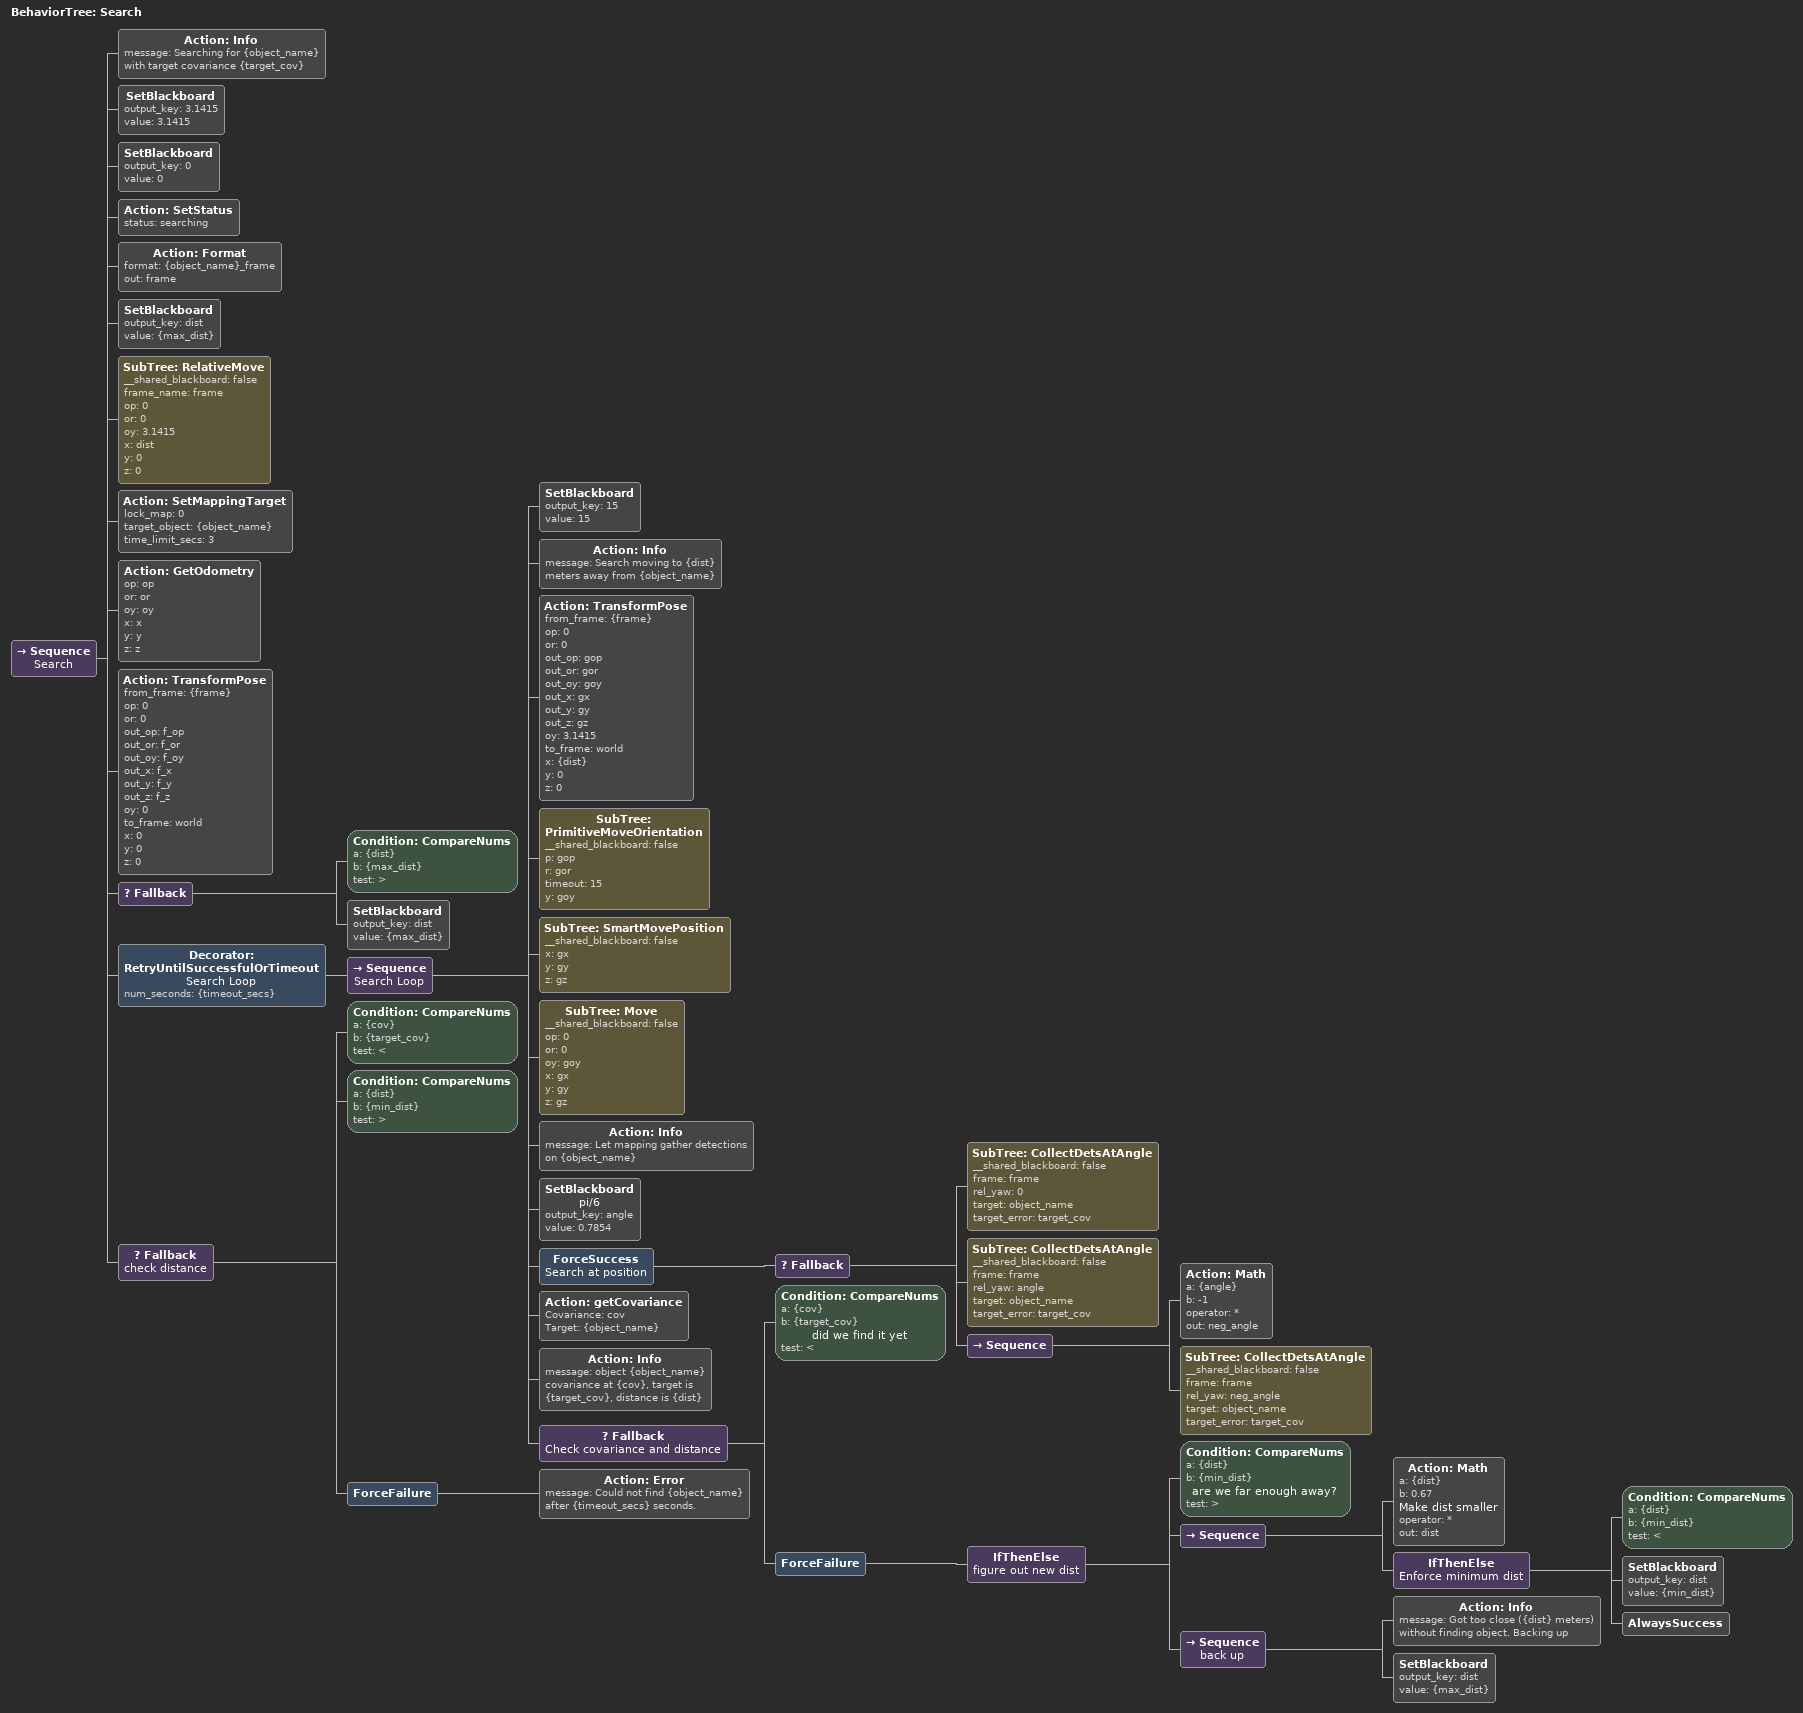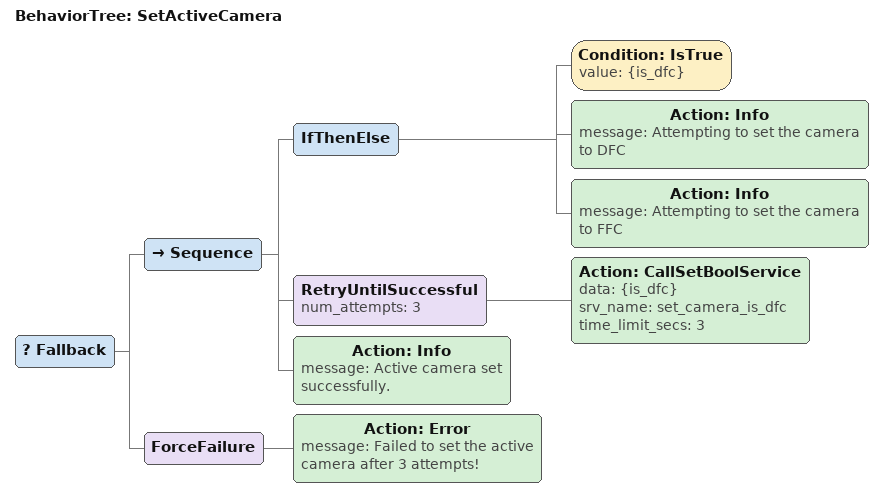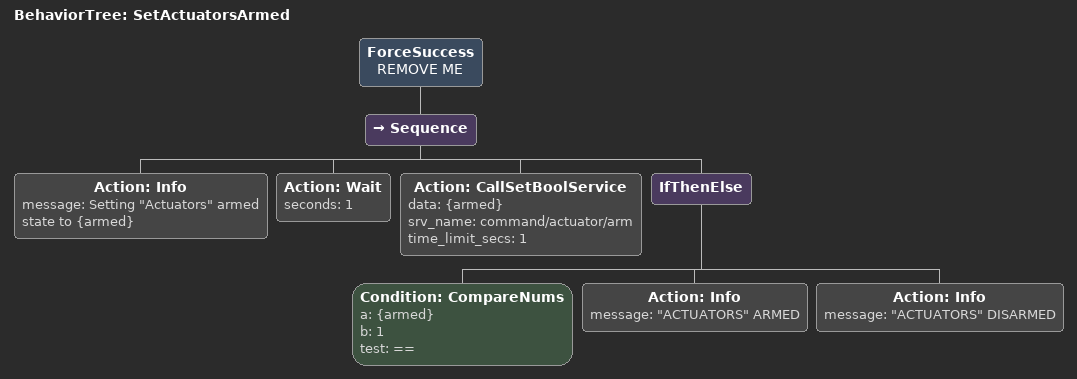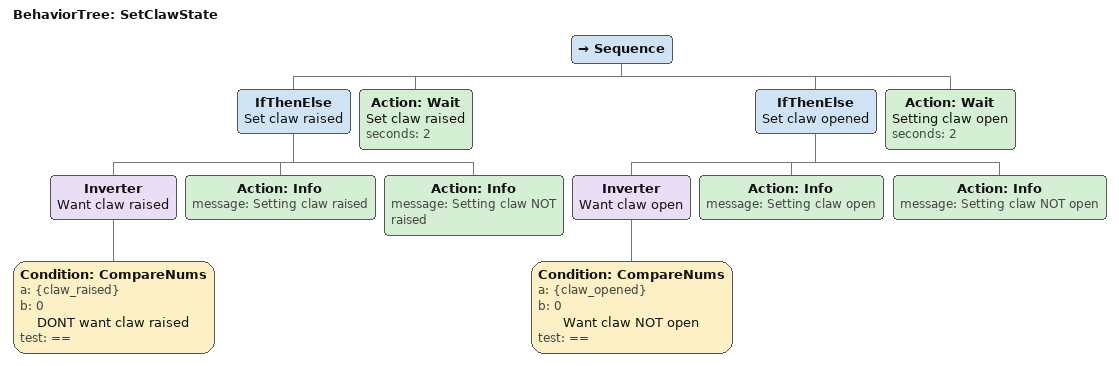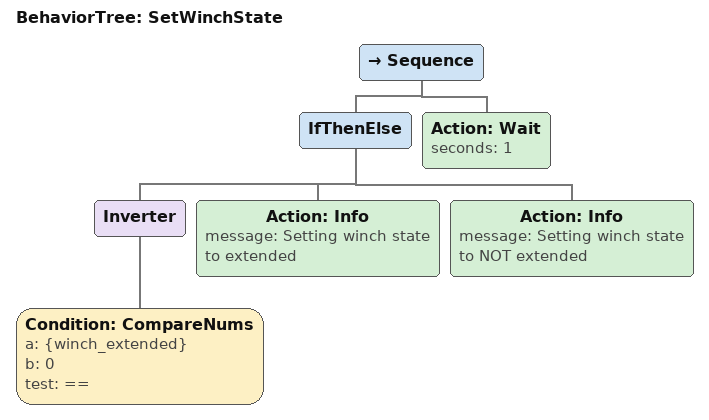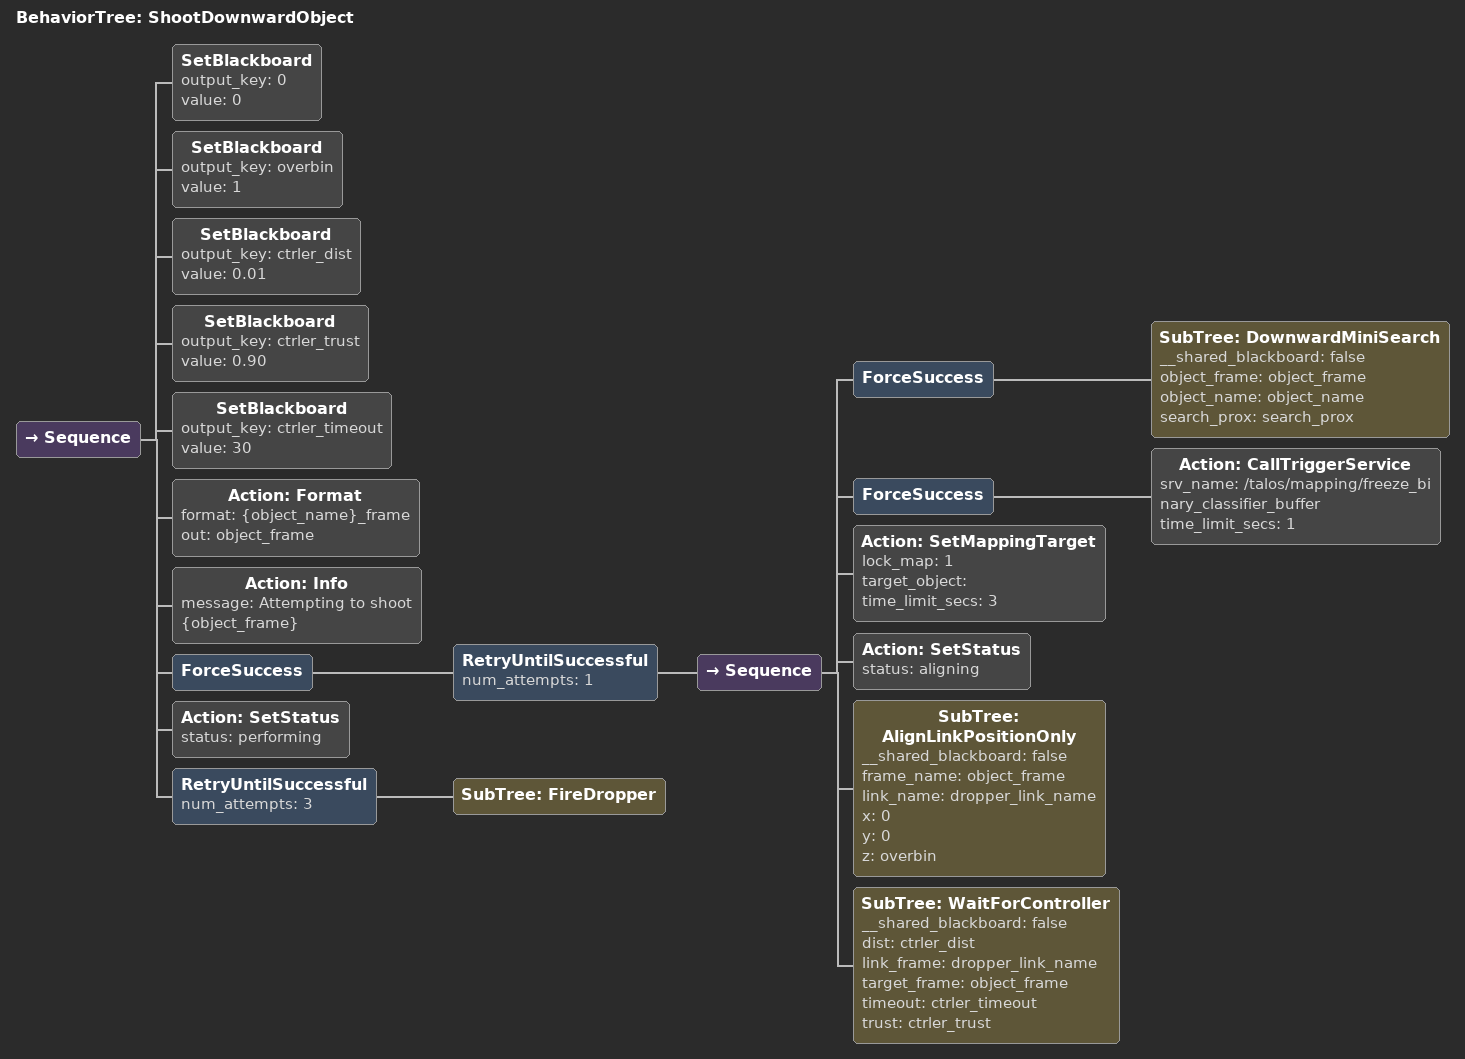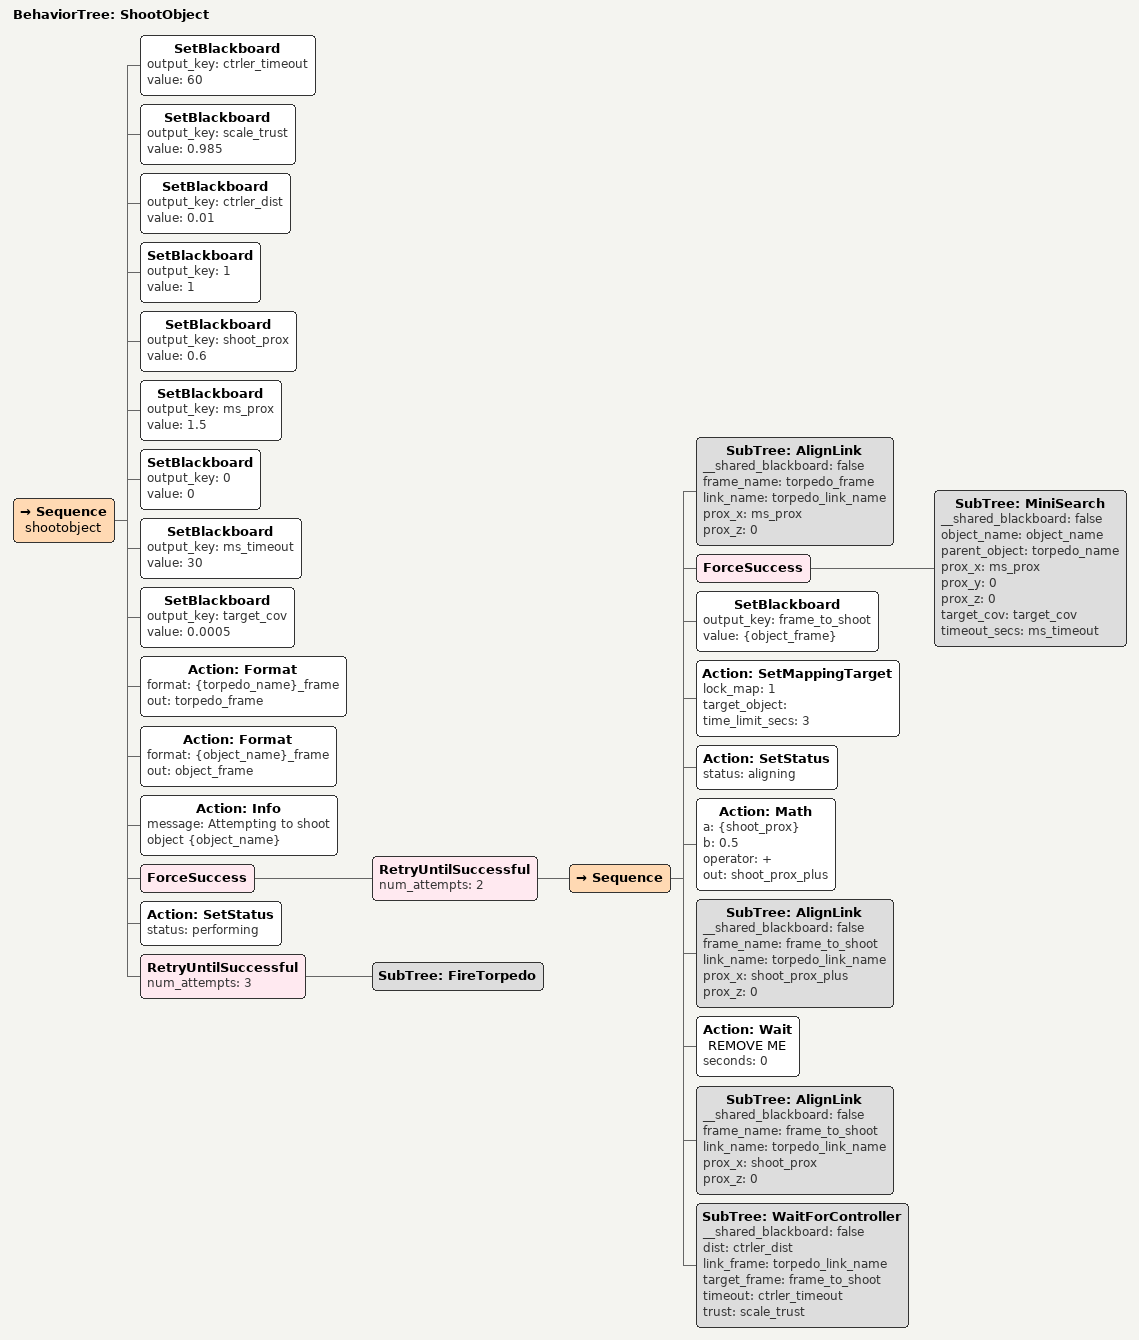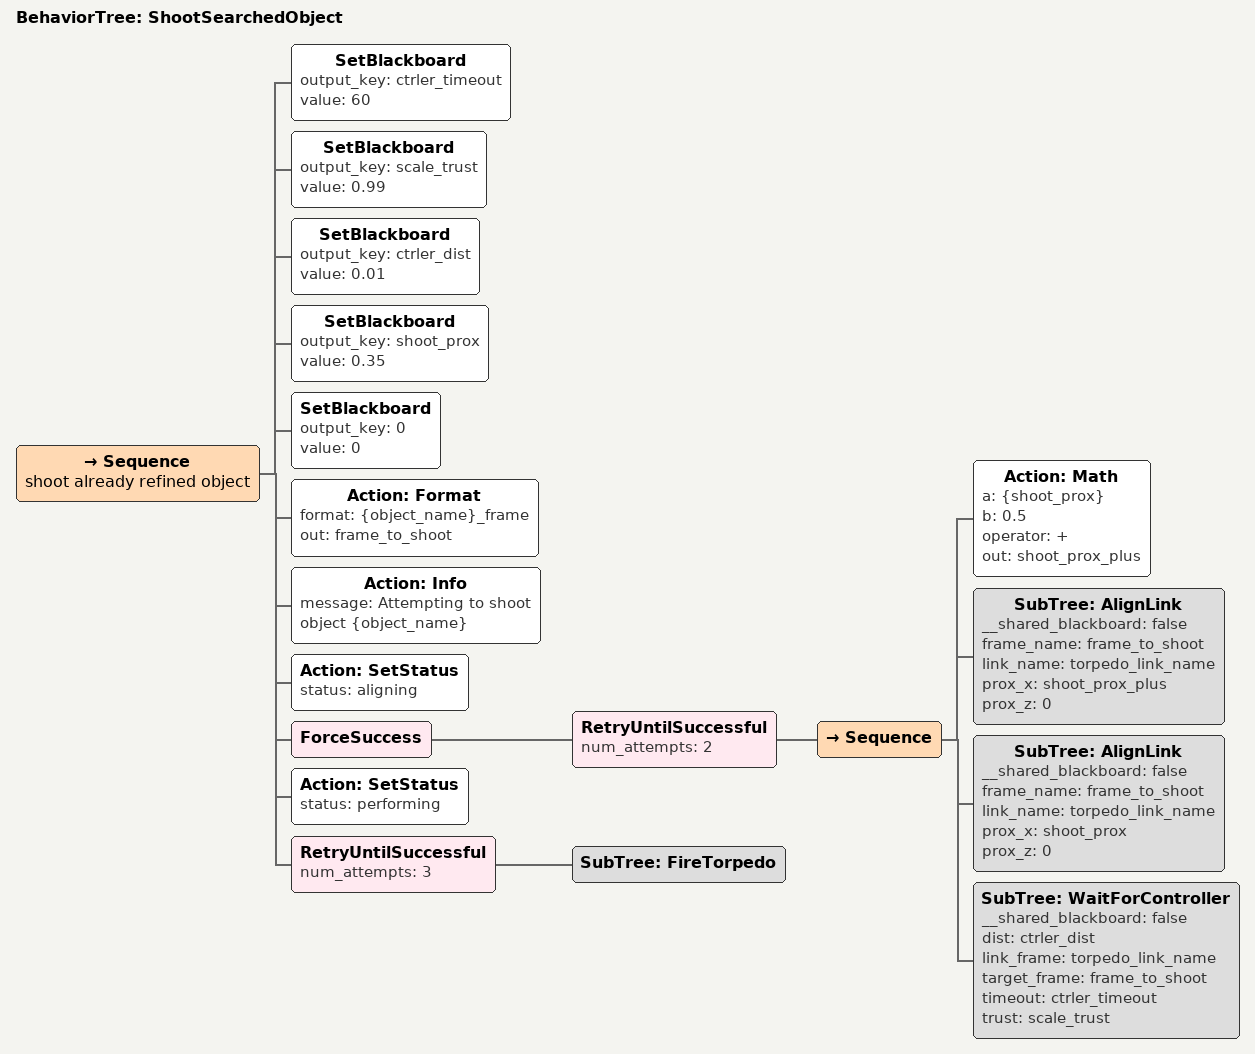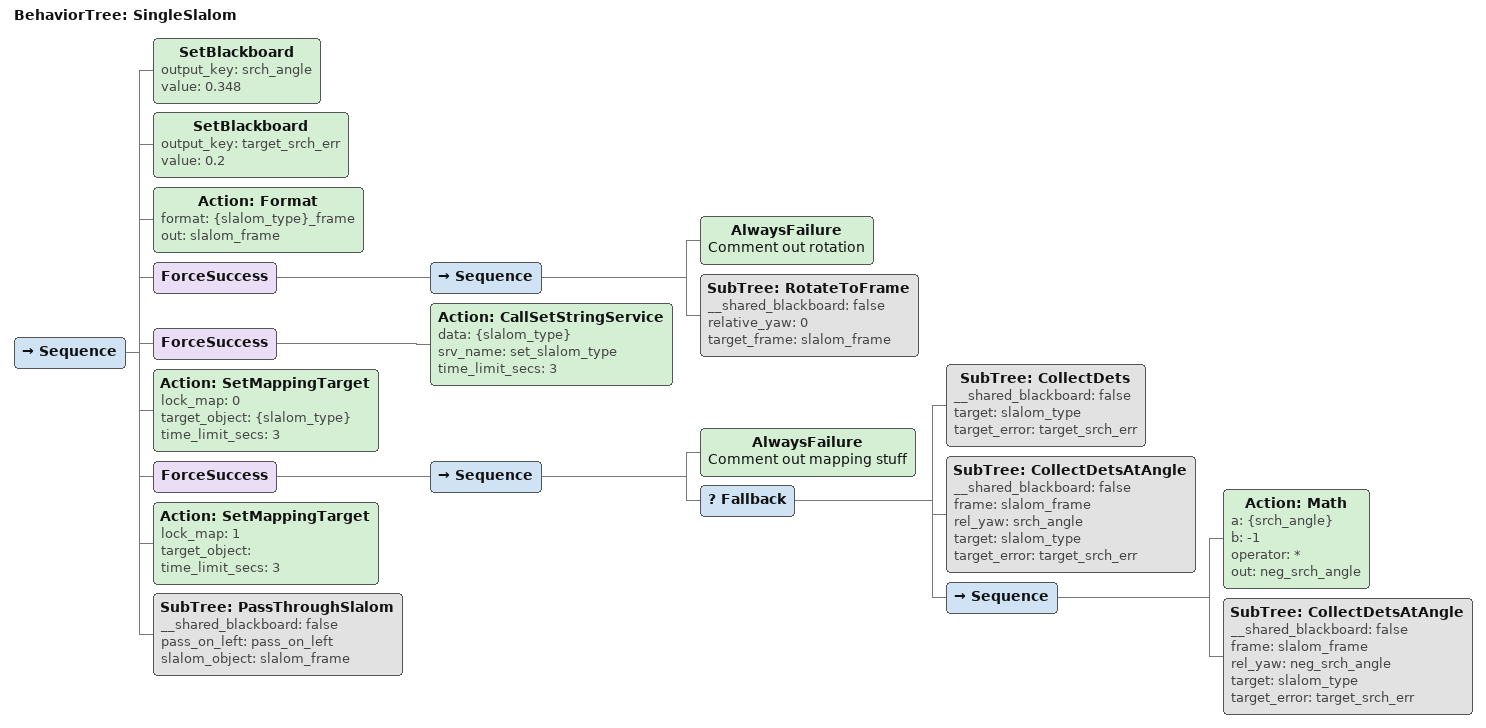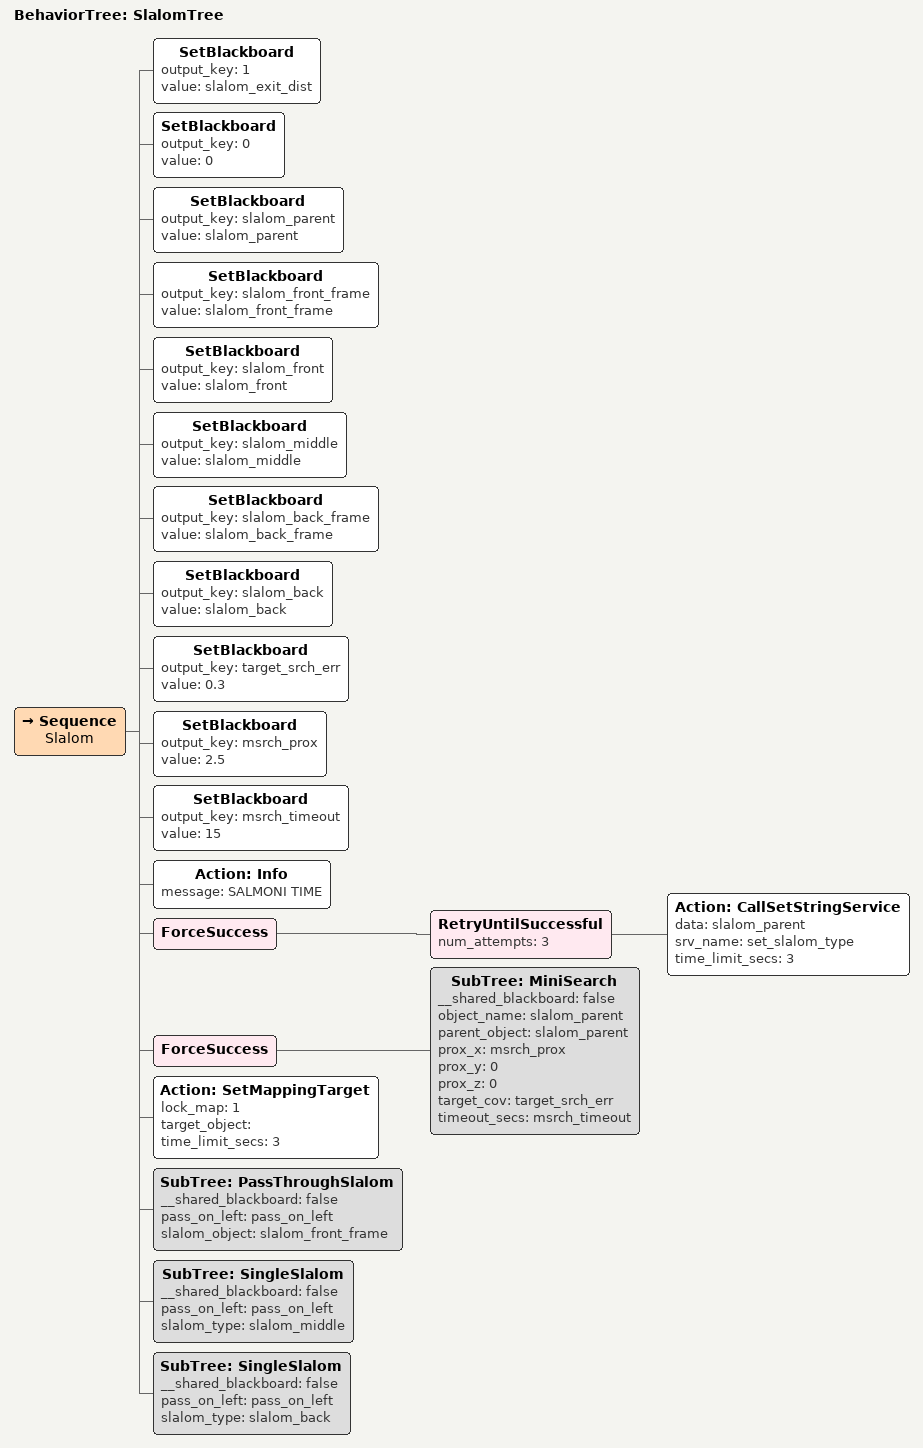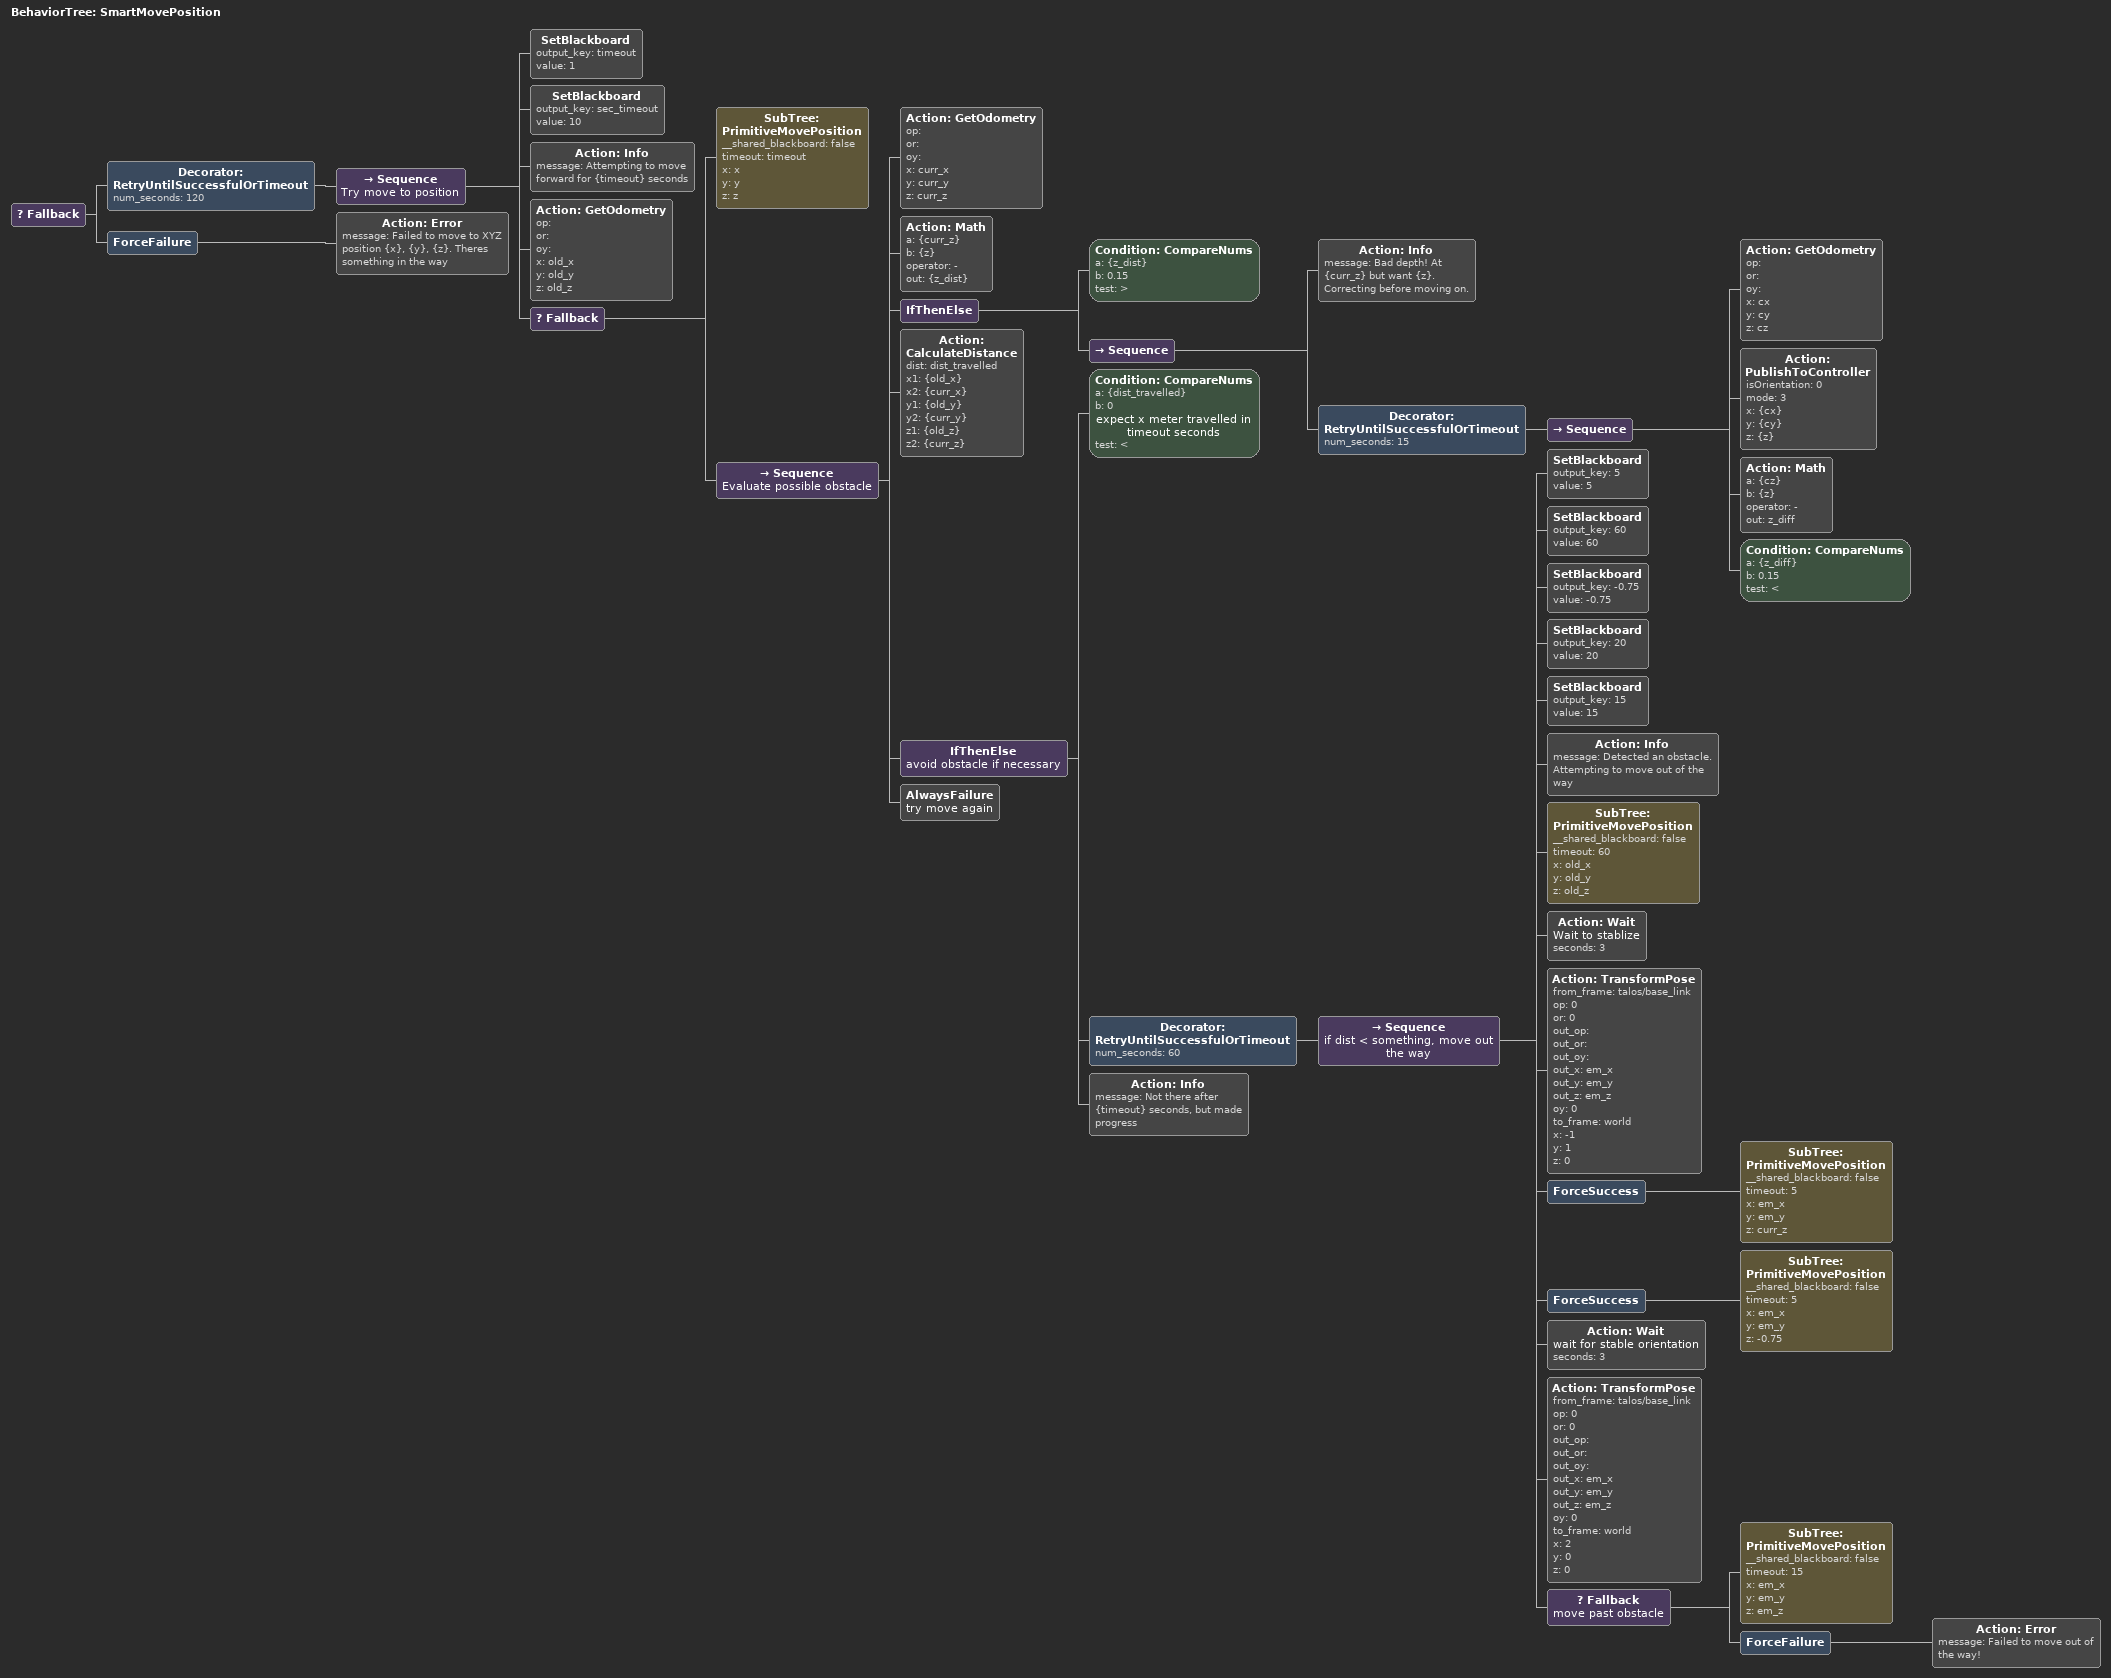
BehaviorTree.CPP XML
<BehaviorTree ID="Search">
    <Sequence name="Search">
        <Action ID="Info" message="Searching for {object_name} with target covariance {target_cov}"/>
        <SetBlackboard output_key="3.1415" value="3.1415"/>
        <SetBlackboard output_key="0" value="0"/>
        <Action ID="SetStatus" status="searching"/>
        <Action ID="Format" format="{object_name}_frame" out="frame"/>
        <SetBlackboard output_key="dist" value="{max_dist}"/>
        <SubTree ID="RelativeMove" __shared_blackboard="false" frame_name="frame" op="0" or="0" oy="3.1415" x="dist" y="0" z="0"/>
        <Action ID="SetMappingTarget" lock_map="0" target_object="{object_name}" time_limit_secs="3"/>
        <Action ID="GetOdometry" op="op" or="or" oy="oy" x="x" y="y" z="z"/>
        <Action ID="TransformPose" from_frame="{frame}" op="0" or="0" out_op="f_op" out_or="f_or" out_oy="f_oy" out_x="f_x" out_y="f_y" out_z="f_z" oy="0" to_frame="world" x="0" y="0" z="0"/>
        <Fallback>
            <Condition ID="CompareNums" a="{dist}" b="{max_dist}" test=">"/>
            <SetBlackboard output_key="dist" value="{max_dist}"/>
        </Fallback>
        <Decorator ID="RetryUntilSuccessfulOrTimeout" name="Search Loop" num_seconds="{timeout_secs}">
            <Sequence name="Search Loop">
                <SetBlackboard output_key="15" value="15"/>
                <Action ID="Info" message="Search moving to {dist} meters away from {object_name}"/>
                <Action ID="TransformPose" from_frame="{frame}" op="0" or="0" out_op="gop" out_or="gor" out_oy="goy" out_x="gx" out_y="gy" out_z="gz" oy="3.1415" to_frame="world" x="{dist}" y="0" z="0"/>
                <SubTree ID="PrimitiveMoveOrientation" __shared_blackboard="false" p="gop" r="gor" timeout="15" y="goy"/>
                <SubTree ID="SmartMovePosition" __shared_blackboard="false" x="gx" y="gy" z="gz"/>
                <SubTree ID="Move" __shared_blackboard="false" op="0" or="0" oy="goy" x="gx" y="gy" z="gz"/>
                <Action ID="Info" message="Let mapping gather detections on {object_name}"/>
                <SetBlackboard name="pi/6" output_key="angle" value="0.7854"/>
                <ForceSuccess name="Search at position">
                    <Fallback>
                        <SubTree ID="CollectDetsAtAngle" __shared_blackboard="false" frame="frame" rel_yaw="0" target="object_name" target_error="target_cov"/>
                        <SubTree ID="CollectDetsAtAngle" __shared_blackboard="false" frame="frame" rel_yaw="angle" target="object_name" target_error="target_cov"/>
                        <Sequence>
                            <Action ID="Math" a="{angle}" b="-1" operator="*" out="neg_angle"/>
                            <SubTree ID="CollectDetsAtAngle" __shared_blackboard="false" frame="frame" rel_yaw="neg_angle" target="object_name" target_error="target_cov"/>
                        </Sequence>
                    </Fallback>
                </ForceSuccess>
                <Action Covariance="cov" ID="getCovariance" Target="{object_name}"/>
                <Action ID="Info" message="object {object_name} covariance at {cov}, target is {target_cov}, distance is {dist}"/>
                <Fallback name="Check covariance and distance">
                    <Condition ID="CompareNums" a="{cov}" b="{target_cov}" name="did we find it yet" test="&lt;"/>
                    <ForceFailure>
                        <IfThenElse name="figure out new dist">
                            <Condition ID="CompareNums" a="{dist}" b="{min_dist}" name="are we far enough away?" test=">"/>
                            <Sequence>
                                <Action ID="Math" a="{dist}" b="0.67" name="Make dist smaller" operator="*" out="dist"/>
                                <IfThenElse name="Enforce minimum dist">
                                    <Condition ID="CompareNums" a="{dist}" b="{min_dist}" test="&lt;"/>
                                    <SetBlackboard output_key="dist" value="{min_dist}"/>
                                    <AlwaysSuccess/>
                                </IfThenElse>
                            </Sequence>
                            <Sequence name="back up">
                                <Action ID="Info" message="Got too close ({dist} meters) without finding object. Backing up"/>
                                <SetBlackboard output_key="dist" value="{max_dist}"/>
                            </Sequence>
                        </IfThenElse>
                    </ForceFailure>
                </Fallback>
            </Sequence>
        </Decorator>
        <Fallback name="check distance">
            <Condition ID="CompareNums" a="{cov}" b="{target_cov}" test="&lt;"/>
            <Condition ID="CompareNums" a="{dist}" b="{min_dist}" test=">"/>
            <ForceFailure>
                <Action ID="Error" message="Could not find {object_name} after {timeout_secs} seconds."/>
            </ForceFailure>
        </Fallback>
    </Sequence>
</BehaviorTree>

<BehaviorTree ID="SetActiveCamera">
    <Fallback>
        <Sequence>
            <IfThenElse>
                <Condition ID="IsTrue" value="{is_dfc}"/>
                <Action ID="Info" message="Attempting to set the camera to DFC"/>
                <Action ID="Info" message="Attempting to set the camera to FFC"/>
            </IfThenElse>
            <RetryUntilSuccessful num_attempts="3">
                <Action ID="CallSetBoolService" data="{is_dfc}" srv_name="set_camera_is_dfc" time_limit_secs="3"/>
            </RetryUntilSuccessful>
            <Action ID="Info" message="Active camera set successfully."/>
        </Sequence>
        <ForceFailure>
            <Action ID="Error" message="Failed to set the active camera after 3 attempts!"/>
        </ForceFailure>
    </Fallback>
</BehaviorTree>

<BehaviorTree ID="SetActuatorsArmed">
    <ForceSuccess name="REMOVE ME">
        <Sequence>
            <Action ID="Info" message="Setting &quot;Actuators&quot; armed state to {armed}"/>
            <Action ID="Wait" seconds="1"/>
            <Action ID="CallSetBoolService" data="{armed}" srv_name="command/actuator/arm" time_limit_secs="1"/>
            <IfThenElse>
                <Condition ID="CompareNums" a="{armed}" b="1" test="=="/>
                <Action ID="Info" message="&quot;ACTUATORS&quot; ARMED"/>
                <Action ID="Info" message="&quot;ACTUATORS&quot; DISARMED"/>
            </IfThenElse>
        </Sequence>
    </ForceSuccess>
</BehaviorTree>

<BehaviorTree ID="SetClawState">
    <Sequence>
        <IfThenElse name="Set claw raised">
            <Inverter name="Want claw raised">
                <Condition ID="CompareNums" a="{claw_raised}" b="0" name="DONT want claw raised" test="=="/>
            </Inverter>
            <Action ID="Info" message="Setting claw raised"/>
            <Action ID="Info" message="Setting claw NOT raised"/>
        </IfThenElse>
        <Action ID="Wait" name="Set claw raised" seconds="2"/>
        <IfThenElse name="Set claw opened">
            <Inverter name="Want claw open">
                <Condition ID="CompareNums" a="{claw_opened}" b="0" name="Want claw NOT open" test="=="/>
            </Inverter>
            <Action ID="Info" message="Setting claw open"/>
            <Action ID="Info" message="Setting claw NOT open"/>
        </IfThenElse>
        <Action ID="Wait" name="Setting claw open" seconds="2"/>
    </Sequence>
</BehaviorTree>

<BehaviorTree ID="SetWinchState">
    <Sequence>
        <IfThenElse>
            <Inverter>
                <Condition ID="CompareNums" a="{winch_extended}" b="0" test="=="/>
            </Inverter>
            <Action ID="Info" message="Setting winch state to extended"/>
            <Action ID="Info" message="Setting winch state to NOT extended"/>
        </IfThenElse>
        <Action ID="Wait" seconds="1"/>
    </Sequence>
</BehaviorTree>

<BehaviorTree ID="ShootDownwardObject">
    <Sequence>
        <SetBlackboard output_key="0" value="0"/>
        <SetBlackboard output_key="overbin" value="1"/>
        <SetBlackboard output_key="ctrler_dist" value="0.01"/>
        <SetBlackboard output_key="ctrler_trust" value="0.90"/>
        <SetBlackboard output_key="ctrler_timeout" value="30"/>
        <Action ID="Format" format="{object_name}_frame" out="object_frame"/>
        <Action ID="Info" message="Attempting to shoot {object_frame}"/>
        <ForceSuccess>
            <RetryUntilSuccessful num_attempts="1">
                <Sequence>
                    <ForceSuccess>
                        <SubTree ID="DownwardMiniSearch" __shared_blackboard="false" object_frame="object_frame" object_name="object_name" search_prox="search_prox"/>
                    </ForceSuccess>
                    <ForceSuccess>
                        <Action ID="CallTriggerService" srv_name="/talos/mapping/freeze_binary_classifier_buffer" time_limit_secs="1"/>
                    </ForceSuccess>
                    <Action ID="SetMappingTarget" lock_map="1" target_object="" time_limit_secs="3"/>
                    <Action ID="SetStatus" status="aligning"/>
                    <SubTree ID="AlignLinkPositionOnly" __shared_blackboard="false" frame_name="object_frame" link_name="dropper_link_name" x="0" y="0" z="overbin"/>
                    <SubTree ID="WaitForController" __shared_blackboard="false" dist="ctrler_dist" link_frame="dropper_link_name" target_frame="object_frame" timeout="ctrler_timeout" trust="ctrler_trust"/>
                </Sequence>
            </RetryUntilSuccessful>
        </ForceSuccess>
        <Action ID="SetStatus" status="performing"/>
        <RetryUntilSuccessful num_attempts="3">
            <SubTree ID="FireDropper"/>
        </RetryUntilSuccessful>
    </Sequence>
</BehaviorTree>

<BehaviorTree ID="ShootObject">
    <Sequence name="shootobject">
        <SetBlackboard output_key="ctrler_timeout" value="60"/>
        <SetBlackboard output_key="scale_trust" value="0.985"/>
        <SetBlackboard output_key="ctrler_dist" value="0.01"/>
        <SetBlackboard output_key="1" value="1"/>
        <SetBlackboard output_key="shoot_prox" value="0.6"/>
        <SetBlackboard output_key="ms_prox" value="1.5"/>
        <SetBlackboard output_key="0" value="0"/>
        <SetBlackboard output_key="ms_timeout" value="30"/>
        <SetBlackboard output_key="target_cov" value="0.0005"/>
        <Action ID="Format" format="{torpedo_name}_frame" out="torpedo_frame"/>
        <Action ID="Format" format="{object_name}_frame" out="object_frame"/>
        <Action ID="Info" message="Attempting to shoot object {object_name}"/>
        <ForceSuccess>
            <RetryUntilSuccessful num_attempts="2">
                <Sequence>
                    <SubTree ID="AlignLink" __shared_blackboard="false" frame_name="torpedo_frame" link_name="torpedo_link_name" prox_x="ms_prox" prox_z="0"/>
                    <ForceSuccess>
                        <SubTree ID="MiniSearch" __shared_blackboard="false" object_name="object_name" parent_object="torpedo_name" prox_x="ms_prox" prox_y="0" prox_z="0" target_cov="target_cov" timeout_secs="ms_timeout"/>
                    </ForceSuccess>
                    <SetBlackboard output_key="frame_to_shoot" value="{object_frame}"/>
                    <Action ID="SetMappingTarget" lock_map="1" target_object="" time_limit_secs="3"/>
                    <Action ID="SetStatus" status="aligning"/>
                    <Action ID="Math" a="{shoot_prox}" b="0.5" operator="+" out="shoot_prox_plus"/>
                    <SubTree ID="AlignLink" __shared_blackboard="false" frame_name="frame_to_shoot" link_name="torpedo_link_name" prox_x="shoot_prox_plus" prox_z="0"/>
                    <Action ID="Wait" name="REMOVE ME" seconds="0"/>
                    <SubTree ID="AlignLink" __shared_blackboard="false" frame_name="frame_to_shoot" link_name="torpedo_link_name" prox_x="shoot_prox" prox_z="0"/>
                    <SubTree ID="WaitForController" __shared_blackboard="false" dist="ctrler_dist" link_frame="torpedo_link_name" target_frame="frame_to_shoot" timeout="ctrler_timeout" trust="scale_trust"/>
                </Sequence>
            </RetryUntilSuccessful>
        </ForceSuccess>
        <Action ID="SetStatus" status="performing"/>
        <RetryUntilSuccessful num_attempts="3">
            <SubTree ID="FireTorpedo"/>
        </RetryUntilSuccessful>
    </Sequence>
</BehaviorTree>

<BehaviorTree ID="ShootSearchedObject">
    <Sequence name="shoot already refined object">
        <SetBlackboard output_key="ctrler_timeout" value="60"/>
        <SetBlackboard output_key="scale_trust" value="0.99"/>
        <SetBlackboard output_key="ctrler_dist" value="0.01"/>
        <SetBlackboard output_key="shoot_prox" value="0.35"/>
        <SetBlackboard output_key="0" value="0"/>
        <Action ID="Format" format="{object_name}_frame" out="frame_to_shoot"/>
        <Action ID="Info" message="Attempting to shoot object {object_name}"/>
        <Action ID="SetStatus" status="aligning"/>
        <ForceSuccess>
            <RetryUntilSuccessful num_attempts="2">
                <Sequence>
                    <Action ID="Math" a="{shoot_prox}" b="0.5" operator="+" out="shoot_prox_plus"/>
                    <SubTree ID="AlignLink" __shared_blackboard="false" frame_name="frame_to_shoot" link_name="torpedo_link_name" prox_x="shoot_prox_plus" prox_z="0"/>
                    <SubTree ID="AlignLink" __shared_blackboard="false" frame_name="frame_to_shoot" link_name="torpedo_link_name" prox_x="shoot_prox" prox_z="0"/>
                    <SubTree ID="WaitForController" __shared_blackboard="false" dist="ctrler_dist" link_frame="torpedo_link_name" target_frame="frame_to_shoot" timeout="ctrler_timeout" trust="scale_trust"/>
                </Sequence>
            </RetryUntilSuccessful>
        </ForceSuccess>
        <Action ID="SetStatus" status="performing"/>
        <RetryUntilSuccessful num_attempts="3">
            <SubTree ID="FireTorpedo"/>
        </RetryUntilSuccessful>
    </Sequence>
</BehaviorTree>

<BehaviorTree ID="SingleSlalom">
    <Sequence>
        <SetBlackboard output_key="srch_angle" value="0.348"/>
        <SetBlackboard output_key="target_srch_err" value="0.2"/>
        <Action ID="Format" format="{slalom_type}_frame" out="slalom_frame"/>
        <ForceSuccess>
            <Sequence>
                <AlwaysFailure name="Comment out rotation"/>
                <SubTree ID="RotateToFrame" __shared_blackboard="false" relative_yaw="0" target_frame="slalom_frame"/>
            </Sequence>
        </ForceSuccess>
        <ForceSuccess>
            <Action ID="CallSetStringService" data="{slalom_type}" srv_name="set_slalom_type" time_limit_secs="3"/>
        </ForceSuccess>
        <Action ID="SetMappingTarget" lock_map="0" target_object="{slalom_type}" time_limit_secs="3"/>
        <ForceSuccess>
            <Sequence>
                <AlwaysFailure name="Comment out mapping stuff"/>
                <Fallback>
                    <SubTree ID="CollectDets" __shared_blackboard="false" target="slalom_type" target_error="target_srch_err"/>
                    <SubTree ID="CollectDetsAtAngle" __shared_blackboard="false" frame="slalom_frame" rel_yaw="srch_angle" target="slalom_type" target_error="target_srch_err"/>
                    <Sequence>
                        <Action ID="Math" a="{srch_angle}" b="-1" operator="*" out="neg_srch_angle"/>
                        <SubTree ID="CollectDetsAtAngle" __shared_blackboard="false" frame="slalom_frame" rel_yaw="neg_srch_angle" target="slalom_type" target_error="target_srch_err"/>
                    </Sequence>
                </Fallback>
            </Sequence>
        </ForceSuccess>
        <Action ID="SetMappingTarget" lock_map="1" target_object="" time_limit_secs="3"/>
        <SubTree ID="PassThroughSlalom" __shared_blackboard="false" pass_on_left="pass_on_left" slalom_object="slalom_frame"/>
    </Sequence>
</BehaviorTree>

<BehaviorTree ID="SlalomTree">
    <Sequence name="Slalom">
        <SetBlackboard output_key="1" value="slalom_exit_dist"/>
        <SetBlackboard output_key="0" value="0"/>
        <SetBlackboard output_key="slalom_parent" value="slalom_parent"/>
        <SetBlackboard output_key="slalom_front_frame" value="slalom_front_frame"/>
        <SetBlackboard output_key="slalom_front" value="slalom_front"/>
        <SetBlackboard output_key="slalom_middle" value="slalom_middle"/>
        <SetBlackboard output_key="slalom_back_frame" value="slalom_back_frame"/>
        <SetBlackboard output_key="slalom_back" value="slalom_back"/>
        <SetBlackboard output_key="target_srch_err" value="0.3"/>
        <SetBlackboard output_key="msrch_prox" value="2.5"/>
        <SetBlackboard output_key="msrch_timeout" value="15"/>
        <Action ID="Info" message="SALMONI TIME"/>
        <ForceSuccess>
            <RetryUntilSuccessful num_attempts="3">
                <Action ID="CallSetStringService" data="slalom_parent" srv_name="set_slalom_type" time_limit_secs="3"/>
            </RetryUntilSuccessful>
        </ForceSuccess>
        <ForceSuccess>
            <SubTree ID="MiniSearch" __shared_blackboard="false" object_name="slalom_parent" parent_object="slalom_parent" prox_x="msrch_prox" prox_y="0" prox_z="0" target_cov="target_srch_err" timeout_secs="msrch_timeout"/>
        </ForceSuccess>
        <Action ID="SetMappingTarget" lock_map="1" target_object="" time_limit_secs="3"/>
        <SubTree ID="PassThroughSlalom" __shared_blackboard="false" pass_on_left="pass_on_left" slalom_object="slalom_front_frame"/>
        <SubTree ID="SingleSlalom" __shared_blackboard="false" pass_on_left="pass_on_left" slalom_type="slalom_middle"/>
        <SubTree ID="SingleSlalom" __shared_blackboard="false" pass_on_left="pass_on_left" slalom_type="slalom_back"/>
    </Sequence>
</BehaviorTree>

<BehaviorTree ID="SmartMovePosition">
    <Fallback>
        <Decorator ID="RetryUntilSuccessfulOrTimeout" num_seconds="120">
            <Sequence name="Try move to position">
                <SetBlackboard output_key="timeout" value="1"/>
                <SetBlackboard output_key="sec_timeout" value="10"/>
                <Action ID="Info" message="Attempting to move forward for {timeout} seconds"/>
                <Action ID="GetOdometry" op="" or="" oy="" x="old_x" y="old_y" z="old_z"/>
                <Fallback>
                    <SubTree ID="PrimitiveMovePosition" __shared_blackboard="false" timeout="timeout" x="x" y="y" z="z"/>
                    <Sequence name="Evaluate possible obstacle">
                        <Action ID="GetOdometry" op="" or="" oy="" x="curr_x" y="curr_y" z="curr_z"/>
                        <Action ID="Math" a="{curr_z}" b="{z}" operator="-" out="{z_dist}"/>
                        <IfThenElse>
                            <Condition ID="CompareNums" a="{z_dist}" b="0.15" test=">"/>
                            <Sequence>
                                <Action ID="Info" message="Bad depth! At {curr_z} but want {z}. Correcting before moving on."/>
                                <Decorator ID="RetryUntilSuccessfulOrTimeout" num_seconds="15">
                                    <Sequence>
                                        <Action ID="GetOdometry" op="" or="" oy="" x="cx" y="cy" z="cz"/>
                                        <Action ID="PublishToController" isOrientation="0" mode="3" x="{cx}" y="{cy}" z="{z}"/>
                                        <Action ID="Math" a="{cz}" b="{z}" operator="-" out="z_diff"/>
                                        <Condition ID="CompareNums" a="{z_diff}" b="0.15" test="&lt;"/>
                                    </Sequence>
                                </Decorator>
                            </Sequence>
                        </IfThenElse>
                        <Action ID="CalculateDistance" dist="dist_travelled" x1="{old_x}" x2="{curr_x}" y1="{old_y}" y2="{curr_y}" z1="{old_z}" z2="{curr_z}"/>
                        <IfThenElse name="avoid obstacle if necessary">
                            <Condition ID="CompareNums" a="{dist_travelled}" b="0" name="expect x meter travelled in timeout seconds" test="&lt;"/>
                            <Decorator ID="RetryUntilSuccessfulOrTimeout" num_seconds="60">
                                <Sequence name="if dist &lt; something, move out the way">
                                    <SetBlackboard output_key="5" value="5"/>
                                    <SetBlackboard output_key="60" value="60"/>
                                    <SetBlackboard output_key="-0.75" value="-0.75"/>
                                    <SetBlackboard output_key="20" value="20"/>
                                    <SetBlackboard output_key="15" value="15"/>
                                    <Action ID="Info" message="Detected an obstacle. Attempting to move out of the way"/>
                                    <SubTree ID="PrimitiveMovePosition" __shared_blackboard="false" timeout="60" x="old_x" y="old_y" z="old_z"/>
                                    <Action ID="Wait" name="Wait to stablize" seconds="3"/>
                                    <Action ID="TransformPose" from_frame="talos/base_link" op="0" or="0" out_op="" out_or="" out_oy="" out_x="em_x" out_y="em_y" out_z="em_z" oy="0" to_frame="world" x="-1" y="1" z="0"/>
                                    <ForceSuccess>
                                        <SubTree ID="PrimitiveMovePosition" __shared_blackboard="false" timeout="5" x="em_x" y="em_y" z="curr_z"/>
                                    </ForceSuccess>
                                    <ForceSuccess>
                                        <SubTree ID="PrimitiveMovePosition" __shared_blackboard="false" timeout="5" x="em_x" y="em_y" z="-0.75"/>
                                    </ForceSuccess>
                                    <Action ID="Wait" name="wait for stable orientation" seconds="3"/>
                                    <Action ID="TransformPose" from_frame="talos/base_link" op="0" or="0" out_op="" out_or="" out_oy="" out_x="em_x" out_y="em_y" out_z="em_z" oy="0" to_frame="world" x="2" y="0" z="0"/>
                                    <Fallback name="move past obstacle">
                                        <SubTree ID="PrimitiveMovePosition" __shared_blackboard="false" timeout="15" x="em_x" y="em_y" z="em_z"/>
                                        <ForceFailure>
                                            <Action ID="Error" message="Failed to move out of the way!"/>
                                        </ForceFailure>
                                    </Fallback>
                                </Sequence>
                            </Decorator>
                            <Action ID="Info" message="Not there after {timeout} seconds, but made progress"/>
                        </IfThenElse>
                        <AlwaysFailure name="try move again"/>
                    </Sequence>
                </Fallback>
            </Sequence>
        </Decorator>
        <ForceFailure>
            <Action ID="Error" message="Failed to move to XYZ position {x}, {y}, {z}. Theres something in the way"/>
        </ForceFailure>
    </Fallback>
</BehaviorTree>
